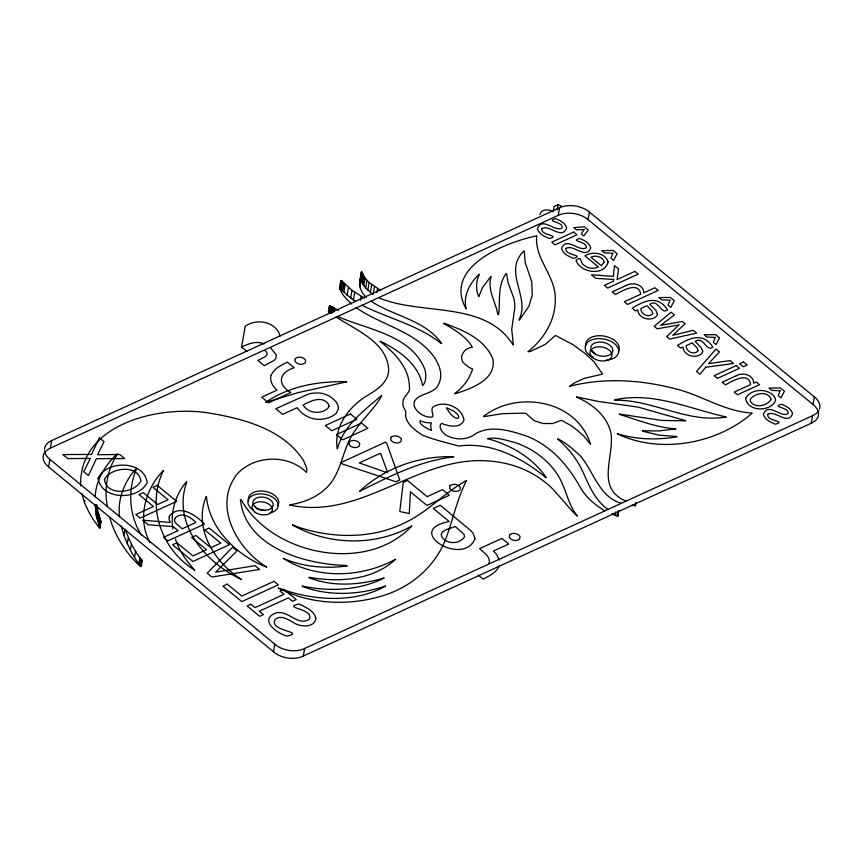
<?xml version="1.0" encoding="UTF-8"?>
<svg xmlns="http://www.w3.org/2000/svg" width="863" height="863" viewBox="0 0 863 863"><rect width="100%" height="100%" fill="white"/><g stroke="black" fill="none" stroke-linecap="round" stroke-linejoin="round"><path stroke-width="1.29" d="M466.139 308.706C462.87 295.815 469.86 282.859 479.202 274.261M366.473 297.347C361.424 293.053 358.21 286.095 360.13 279.493M360.971 276.699L361.489 271.823L359.666 282.039M466.398 480.918C456.484 500.141 452.644 521.813 444.618 541.824C433.582 567.595 410.669 586.937 384.111 595.308C350.335 606.02 311.705 604.898 279.882 588.728M617.347 433.83C660.012 454.305 717.131 443.97 752.212 413.15C749.818 412.697 744.208 412.525 741.09 411.662C718.469 407.325 698.566 394.618 676.29 389.008C641.792 379.903 604.726 377.336 569.925 386.225M328.415 311.672L329.99 313.01M329.472 305.61L331.964 307.584M441.716 343.496C424.941 319.86 393.798 316.311 370.95 301.144M411.78 526.031C366.592 574.478 272.072 555.168 241.079 499.623M95.21 497.196C95.685 480.421 105.092 465.297 116.947 454.024M385.502 586.15C353.981 603.636 313.334 600.594 279.86 588.598M381.834 395.61C374.822 408.275 363.474 418.016 355.48 430.098C342.363 447.066 342.579 470.961 327.67 486.721C317.66 497.11 303.819 502.622 289.774 504.823M498.609 314.585C500.421 300.907 497.174 286.084 505.858 274.002M539.914 214.574C540.928 208.922 549.095 209.019 553.032 211.629M265.88 402.212C289.029 386.214 318.781 380.939 346.613 381.78M487.487 438.598C496.43 436.818 507.315 440.508 516.106 442.946C533.054 448.911 548.458 460.076 558.048 475.427C566.063 488.178 567.649 504.068 577.315 515.923M489.073 563.604C491.036 556.862 483.83 552.525 479.558 548.663L501.878 538.436L508.706 544.046L493.388 551.069L496.549 554.316L499.299 560.055M818.782 410.54A20.82 12.988 10 0 1 812.568 415.664L811.231 423.237L303.323 656.031A20.432 12.751 10 0 1 273.485 651.738L48.576 466.926A21.025 13.118 10 0 1 50.345 448.145L51.672 440.572L559.591 207.778A20.96 13.074 10 0 1 589.429 212.071L814.338 396.883A20.82 12.988 10 0 1 819.494 408.911M48.576 466.926L49.914 459.353A21.025 13.118 10 0 1 44.509 450.82M99.547 528.08L92.891 519.041L88.296 510.885L84.509 502.935L84.93 500.529M96.678 504.672C100.065 515.74 95.933 529.558 95.653 504.758M95.62 510.691L96.462 505.88M96.203 514.51L97.26 508.501M96.926 518.404L97.918 512.201M97.044 518.587L98.015 512.449M97.443 519.418L98.339 512.827L97.271 518.836L99.849 528.124L100.993 521.425L98.501 513.399M97.627 520.087L98.684 514.068M97.821 520.864L98.878 514.855M98.08 521.824L99.137 515.804M98.447 523.054L99.504 517.034M98.867 524.337L99.925 518.318M99.277 525.481L100.335 519.461M100.647 522.093L99.601 528.113L100.874 520.993M141.154 566.365C133.226 557.574 128.339 546.139 123.873 535.287L124.941 529.278C129.396 540.119 134.294 551.554 142.212 560.357C140.691 560.874 142.945 567.735 140.205 566.344C126.03 553.151 115.081 536.182 109.666 517.52M127.271 543.809L128.328 537.789M130.389 549.904L131.446 543.895M134.585 557.099L135.642 551.09M138.835 563.873L139.903 557.865M139.267 564.478L140.324 558.458M139.752 565.06L140.809 559.041M140.302 565.621L141.37 559.602M140.658 566.495L141.51 561.684M140.788 566.516L141.629 561.705M140.96 566.538L141.974 560.141M247.045 351.543L241.564 347.045L245.221 326.343C256.559 317.886 276.16 321.683 280.13 335.987M328.479 311.91L329.537 305.578L338.674 310.4M328.609 312.093L329.644 305.61M328.76 312.223L329.839 305.718M328.814 312.255L329.957 305.793M331.824 306.829C332.557 316.548 327.077 312.967 330.259 306.02M329.526 312.277L330.583 306.268M329.882 312.503L330.939 306.484M330.335 312.719L331.273 306.656M330.507 312.762L331.435 306.71M330.712 312.827L331.629 306.753M331.565 313.237L332.622 307.217M332.708 312.525L333.55 307.713M273.485 651.738L274.822 644.165L49.914 459.353M333.927 311.888L334.564 308.285M339.946 289.105L341.349 280.475C336.3 290.238 345.416 297.951 351.597 304.035M340.054 289.396L341.468 280.518M355.448 301.349L347.12 295.146L340.378 288.361L341.662 280.637L351.996 290.389L364.283 298.037M341.058 289.094L342.417 281.435M342.223 290.54L343.571 282.87M342.978 291.414L344.326 283.754M343.841 292.255L345.189 284.596M347.12 295.146L348.469 287.476M350.648 298.059L351.996 290.389M353.399 300.076L354.747 292.406M360.162 279.461L361.608 271.78L365.092 278.091L369.148 282.589L380.745 290.378M359.623 284.359L360.303 280.529M372.104 293.711L365.621 288.048L361.931 282.773L360.486 279.612L361.705 271.823M360.756 280.065L362.104 272.395M359.893 286.71L360.346 284.164M361.025 280.626L362.384 272.956M361.284 281.252L362.633 273.582M361.931 282.773L363.28 275.103M362.751 284.272L364.11 276.613M360.529 300.248L361.209 296.419M363.744 285.75L365.092 278.091M365.621 288.048L366.969 280.389M303.323 656.031L304.661 648.458L812.568 415.664M367.8 290.259L369.148 282.589M370.335 292.428L371.694 284.758M373.14 294.456L374.488 286.796M376.829 292.503L377.509 288.663M553.237 211.543L554.132 206.473L558.081 204.671L561.975 206.408M557.185 209.731L558.081 204.671M50.345 448.145L558.253 215.351L559.591 207.778M811.231 423.237A20.82 12.988 10 0 0 813 404.456L588.091 219.655L589.429 212.071M617.811 515.934L615.276 514.477L615.729 511.921M617.336 515.61L618.016 511.77M618.167 511.856L617.379 516.193L611.511 513.949M618.534 510.669L617.8 516.139M617.66 516.182L618.631 510.734M617.843 516.106L618.76 510.896M631.457 505.448L635.362 505.729L635.772 502.87M635.373 505.729L635.88 502.935M813 404.456L814.338 396.883M186.84 481.802C171.564 523.647 205.599 562.849 241.478 579.44C214.563 562.503 193.01 528.534 206.192 496.646M518.911 319.99C530.918 297.12 502.449 271.899 523.863 251.047M359.677 491.176C384.423 468.188 418.631 455.869 452.363 456.678M446.57 408.113C457.271 426.948 467.315 415.254 446.721 407.983M479.073 275.146C475.869 281.618 475.826 289.99 478.631 296.505M569.688 386.193L574.629 382.762L584.521 378.318L602.579 374.111L594.143 361.877L585.049 353.463L572.892 344.585L555.481 335.427L545.2 344.423L530.551 351.392L528.21 351.737M337.39 448.76C343.647 425.168 364.035 410.723 381.37 395.61M117.346 454.197C107.325 469.537 103.97 488.598 107.379 506.57M478.879 296.484L482.536 287.498L490.777 276.635M499.375 565.729C496.505 572.557 489.332 575.923 483.107 579.095L478.221 575.082M465.427 481.101C444.326 492.838 427.455 512.234 405.211 522.568C372.633 539.084 333.291 538.512 299.105 527.455M483.42 416.462C517.509 389.731 577.077 400.227 590.475 444.186L583.949 436.311L577.574 430.529L571.457 425.826L561.533 420.303L552.611 423.56L542.795 423.496L533.917 420.529L526.182 413.604L524.467 413.15L502.59 413.647L483.658 416.656M465.459 481.047L466.193 480.799M528.102 351.575C544.24 338.781 555.999 319.547 555.233 298.404C555.643 275.804 534.229 258.706 536.732 235.966M384.024 578.081C359.763 590.378 329.191 592.007 302.33 585.988M519.386 320.044L528.933 306.236L532.277 294.919L531.759 281.759L525.254 262.74L524.24 251.111M454.564 393.55C463.129 387.681 469.461 378.868 472.644 368.997L469.245 367.487L463.334 362.773C458.415 355.847 464.974 347.865 472.352 347.239C466.57 336.678 454.186 329.526 443.776 323.474M411.619 526.02C375.642 546.678 328.026 545.362 292.546 524.995M675.794 428.889L658.868 430.917L642.374 430.81M505.923 273.927L506.732 274.132L507.897 282.082L513.819 298.199L514.747 303.129L514.79 308.21L511.716 329.45L513.399 344.769M614.639 399.893C653.011 391.122 691.349 409.494 726.268 416.948C687.487 423.765 652.849 399.289 614.801 400.27M346.635 381.856L298.555 392.525L266.041 402.287M453.679 456.883C420.4 460.637 389.472 476.29 359.849 491.284M186.548 481.694C175.394 494.423 170.335 512.342 172.816 529.073M100.906 522.104L100.993 521.425M136.462 468.339C124.585 481.047 117.325 499.019 119.536 516.71M420.195 420.961C418.188 424.1 428.07 429.256 431.317 430.238M676.862 436.84C657.638 439.99 637.509 439.774 618.685 434.143M306.43 472.115C308.264 468.911 304.402 463.895 303.69 460.853C283.668 429.353 243.549 418.652 209.019 413.064C160.745 404.941 78.716 422.913 80.669 485.815M422.892 385.34C426.311 381.931 426.182 374.52 425.028 369.806C411.662 335.319 368.738 329.849 338.641 316.948M241.564 347.045C248.415 343.722 256.613 340.454 264.035 343.981M685.513 420.81L661.813 420.443L619.397 414.067M385.362 586.063C358.76 595.146 328.382 596.344 302.158 586.322M347.012 565.945C325.61 568.868 303.107 566.991 283.161 558.318C316.365 579.526 361.629 577.93 395.632 559.192C373.194 580.465 338.188 582.611 309.062 577.271M383.959 577.962C359.871 585.233 332.072 587.11 308.835 577.574M454.909 393.841C470.378 388.814 496.171 380.259 493.01 359.58C485.513 339.256 462.902 329.893 443.97 323.269M142.136 560.529L141.057 560.216M452.568 456.71L453.625 456.57M536.581 235.858C505.578 242.384 442.795 266.775 465.998 308.738M676.775 436.462L658.857 435.135L642.45 431.101M557.908 438.933C566.689 443.064 574.003 449.99 580.961 456.613C593.96 472.417 599.407 497.056 621.328 503.312M618.34 434.165L617.487 433.722M576.646 396.937L598.404 401.446L638.005 407.088L685.632 420.626M675.718 428.792C656.171 427.595 637.563 419.85 619.256 414.348M441.284 343.582C418.501 325.178 387.962 318.361 361.91 305.168M328.479 311.597L329.191 312.039M346.958 565.621L345.556 565.394C305.491 564.37 245.707 547.671 240.399 499.796M420.346 420.95L425.88 422.503L431.381 422.935L430.637 426.3L431.435 430.13M206.43 496.635C209.493 529.138 236.829 555.211 266.322 567.12M513.086 344.876C484.79 300.184 422.18 315.826 379.396 298.037M487.573 438.706C510.518 444.877 532.698 457.595 546.225 477.53M633.334 504.65L635.481 505.524M298.889 527.336L292.622 524.877M306.085 472.072C288.166 454.175 254.585 454.984 237.293 473.895C212.222 505.308 236.818 548.911 266.559 566.98M278.792 588.544L278.727 588.512A1.758 1.1 10 0 1 278.318 588.188L278.242 588.091M278.285 587.962L278.997 588.555M380.335 341.219C398.415 350.076 418.76 364.089 422.492 385.297M604.941 510.82C595.341 505.254 586.549 497.778 580.767 488.199C568.437 465.783 550.799 445.168 526.247 435.998C509.709 430.4 488.566 423.981 472.978 435.502C465.632 439.903 456.171 439.817 448.48 436.344C444.197 435.211 436.905 426.991 441.597 423.323C448.35 426.3 460.626 428.911 463.97 420.087C462.385 407.832 445.664 400.518 434.855 405.988C428.469 407.703 435.017 415.88 432.072 416.969C422.018 418.706 406.063 404.704 418.663 397.045C425.243 392.848 435.168 392.438 438.533 384.251C443.636 374.704 439.116 363.787 433.215 355.804C413.852 330.529 380.572 325.071 355.826 307.379M625.891 501.22C595.33 487.671 614.37 457.433 611.004 433.485C607.358 415.912 592.266 403.916 576.603 397.099M577.12 515.998C570.335 509.85 564.941 502.298 558.641 495.664C541.888 474.79 515.729 462.816 489.278 461.047C418.415 454.801 361.705 520.767 289.817 505.028M336.128 316.915C355.847 330.356 388.167 342.309 388.63 370.712C387.908 382.805 377.012 389.731 367.627 395.319C349.364 406.279 333.528 426.516 337.26 448.76M613.345 513.258L615.276 514.477M545.815 477.606C522.061 457.606 490.443 441.586 458.706 446.074C446.441 442.579 434.046 439.882 422.234 435.006C415.125 430.324 405.761 423.852 405.534 414.467C407.336 410.486 401.748 407.207 402.989 402.945C402.201 396.182 410.961 393.582 409.396 386.646C409.051 367.282 394.315 352.611 380.044 341.295M608.318 509.634C596.57 501.748 590.519 488.706 584.834 476.247C578.976 461.748 569.569 449.213 557.735 439.105M590.324 349.127L595.492 354.218M270.777 348.069L276.279 354.801L275.826 358.49L274.294 360.259L264.272 365.707L257.886 360.454L265.524 356.548L267.012 354.639L266.894 352.665L265.178 350.626M136.764 468.415C127.325 489.612 128.954 515.405 141.543 535.287M150.086 542.719C136.839 519.041 145.146 488.825 163.517 470.378C145.923 505.847 161.284 549.979 194.801 570.206C186.44 561.144 179.191 550.993 175.448 539.073M341.414 281.726L341.176 280.551M84.509 502.935L81.985 493.798M121.208 525.858L123.873 535.287M497.865 314.564C495.783 301.921 487.045 290.065 491.079 276.796M339.871 288.803L339.828 288.22M95.135 504.931L95.232 507.164M44.488 449.051A21.025 13.118 10 0 1 51.672 440.572M304.661 648.458A20.432 12.751 10 0 1 274.822 644.165M558.253 215.351A20.96 13.074 10 0 1 588.091 219.655M265.286 510.54A15.307 9.547 10 0 1 256.322 508.49M248.684 501.144A15.307 9.547 10 0 1 264.434 491.252A15.307 9.547 10 0 1 277.929 505.351M253.614 510.195A15.307 9.547 10 0 1 252.632 495.524A15.307 9.547 10 0 1 275.459 499.44A15.307 9.547 10 0 1 269.828 512.978M585.761 345.998A16.947 10.572 10 0 1 604.165 336.106A16.947 10.572 10 0 1 618.372 351.597M592.698 357.336A16.947 10.572 10 0 1 590.519 340.367A16.947 10.572 10 0 1 616.603 345.772A16.947 10.572 10 0 1 606.387 360.162M590.777 347.875A11.111 6.936 10 0 1 606.613 343.388A11.111 6.936 10 0 1 608.717 355.351A11.111 6.936 10 0 1 591.101 349.731M745.654 398.393C747.412 411.716 770.195 412.147 775.384 400.95A11.802 7.368 10 0 0 773.787 395.977C766.689 387.886 750.713 388.717 745.654 398.393M98.134 478.156C101.047 500.152 138.414 500.874 147.163 482.449C144.186 460.508 106.85 459.752 98.134 478.156M608.113 261.888C604.715 276.3 580.626 273.258 576.063 260.41C582.298 254.736 579.72 263.452 584.132 265.286C588.102 268.63 593.809 269.202 598.447 266.969L584.941 255.869C592.45 251.057 605.006 252.686 608.113 261.888M410.475 491.888L409.289 513.604L399.774 511.511L403.258 482.341L407.401 480.454L427.153 496.678L442.492 489.645L449.332 495.254L427.023 505.481L410.475 491.888M541.932 228.598L541.856 229.763C541.942 235.696 560.788 235.297 549.451 238.566C544.715 236.591 538.652 234.11 537.455 228.512C542.396 216.192 554.672 232.341 562.029 228.037L562.158 226.915C561.878 221.435 545.384 221.575 555.621 218.609C560.011 220.518 565.394 222.945 566.657 228.026C562.029 240.346 549.3 224.056 541.932 228.598M566.052 248.415L565.966 249.58C566.063 255.513 584.909 255.114 573.561 258.382C568.836 256.408 562.773 253.927 561.576 248.328C566.516 236.009 578.793 252.158 586.139 247.854L586.268 246.732C585.999 241.252 569.504 241.392 579.742 238.415C584.132 240.335 589.505 242.762 590.767 247.832C586.139 260.151 573.41 243.873 566.052 248.415M767.865 414.251L767.779 415.416C767.876 421.338 786.722 420.95 775.373 424.218C770.648 422.244 764.586 419.763 763.388 414.164C768.329 401.845 780.605 417.994 787.962 413.69L788.081 412.568C787.811 407.088 771.317 407.228 781.554 404.251C785.945 406.171 791.317 408.587 792.579 413.668C787.962 425.988 775.222 409.709 767.865 414.251M613.658 279.472L613.539 281.176L604.37 285.383L607.649 288.08L638.21 274.067L634.92 271.381L617.034 279.58L618.588 268.986L614.51 265.631L613.345 276.419L591.489 274.801L595.804 278.339L613.658 279.472M169.256 516.527L169.04 519.364L170.184 522.417L142.729 520.206L148.328 524.812L173.15 526.613L178.069 530.659L163.549 537.315L167.864 540.864L204.402 524.121C196.484 515.384 178.749 503.205 169.256 516.527M104.423 479.45C106.289 496.268 134.197 493.712 140.896 481.166C139.019 464.37 111.068 466.861 104.423 479.45M271.025 375.47C269.504 381.09 272.902 386.57 277.023 390.141L261.705 397.163L268.533 402.773L290.842 392.546C276.786 384.456 278.868 372.579 294.132 367.724L287.303 362.115C281.068 365.276 273.905 368.641 271.025 375.47M770.939 398.965L770.799 400.011C766.42 406.041 755.082 408.533 750.411 401.424L750.303 399.332C754.65 393.021 767.509 390.54 770.939 398.965M315.804 618.652C314.251 628.145 300.4 626.97 294.11 622.957C288.533 620.001 280.853 614.143 274.952 619.688L274.369 621.705C273.01 631.425 305.157 631.921 287.109 636.053C278.911 634.305 260.195 621.867 273.237 614.132C286.149 606.7 297.379 627.433 309.321 619.224L309.763 617.239C310.842 608.318 282.212 607.93 298.943 603.971C305.383 607.153 314.52 610.594 315.804 618.652M657.412 314.024L657.077 315.588C651.813 322.233 638.048 318.781 637.779 309.849L635.448 310.917L632.18 308.231C644.985 300.227 657.994 295.017 667.574 309.839C660.961 315.34 658.253 298.145 649.882 304.305L655.848 310.4L657.412 314.024M702.698 351.23L702.363 352.794C697.099 359.44 683.323 355.988 683.065 347.055L680.724 348.123L677.466 345.448C690.271 337.444 703.269 332.223 712.849 347.045C706.236 352.557 703.539 335.351 695.157 341.511L701.123 347.606L702.698 351.23M474.974 538.663C463.658 567.703 402.19 530.227 449.245 521.565L433.291 508.458L440.281 505.254L471.036 530.831L473.302 533.614L474.974 538.663M338.425 408.706L336.365 413.107L334.283 414.93A31.025 19.353 10 0 1 323.42 419.04C313.334 420.766 302.999 416.031 297.152 407.714L282.643 414.369L275.815 408.749L308.479 394.057L312.266 393.14L319.742 392.989A17.055 10.636 10 0 1 329.677 396.365C333.841 399.191 338.738 403.15 338.425 408.706M612.762 253.237L610.939 258.177L613.647 260.399L617.11 253.722L613.151 250.464L601.727 250.604L604.499 252.891L612.762 253.237M669.925 300.205L668.102 305.146L670.81 307.368L674.273 300.691L670.314 297.433L658.89 297.584L661.662 299.86L669.925 300.205M715.2 337.411L713.388 342.363L716.085 344.585L719.548 337.897L715.589 334.65L704.176 334.79L706.948 337.066L715.2 337.411M780.076 390.723L778.264 395.664L780.961 397.886L784.424 391.209L780.465 387.951L769.041 388.102L771.824 390.378L780.076 390.723M604.024 262.352L601.274 265.675L590.961 257.196C595.308 255.027 600.95 256.257 603.647 260.389L604.024 262.352M295.308 358.587L294.952 361.284C297.099 364.466 302.244 365.427 305.222 362.892L305.653 360.216C303.496 357.023 298.296 356.052 295.308 358.587M349.386 441.867L349.03 444.564C351.176 447.746 356.322 448.695 359.299 446.171L359.731 443.485C357.573 440.292 352.374 439.332 349.386 441.867M391.047 437.271L390.691 439.968C392.838 443.151 397.983 444.1 400.961 441.576L401.392 438.889C399.235 435.696 394.035 434.736 391.047 437.271M450.001 485.707L449.645 488.404C451.791 491.586 456.937 492.546 459.914 490.011L460.346 487.336C458.188 484.143 452.989 483.172 450.001 485.707M509.699 534.769L509.343 537.466C511.489 540.648 516.635 541.597 519.612 539.073L520.044 536.387C517.886 533.194 512.687 532.234 509.699 534.769M652.655 313.28L652.18 314.315C647.897 318.026 640.583 313.927 640.842 308.447L646.937 305.653L651.878 310.874L652.655 313.28M697.93 350.486L697.455 351.532C693.172 355.232 685.858 351.133 686.128 345.653L692.212 342.859L697.153 348.08L697.93 350.486M99.374 437.821L91.532 454.423L62.816 454.542L67.767 458.609L90.313 458.415L83.733 471.727L88.393 475.556L96.365 458.706L124.628 458.566L119.698 454.51L97.584 454.715L104.067 441.673L99.374 437.821M175.426 517.735L174.358 520.001L175.362 522.773L182.125 528.803L195.912 522.482C190.766 517.282 182.125 511.435 175.426 517.735M328.976 406.397L327.713 408.501C320.13 414.639 308.469 413.453 303.021 405.027C310.453 401.036 322.147 395.211 328.436 404.197L328.976 406.397M442.654 531.813L441.198 534.132L441.759 536.721C446.743 544.661 459.612 544.424 464.607 536.797L464.046 534.38L455.308 526.549L446.042 529.709L442.654 531.813M584.068 229.482L581.317 233.83L583.873 235.944L588.286 230.033L584.327 226.775L573.841 227.692L576.484 229.86L584.068 229.482M705.654 367.25L699.99 374.315L696.484 371.435L716.031 349.051L719.451 351.867L708.512 363.668L730.076 360.594L733.615 363.506L705.654 367.25M232.568 547.261L207.196 573.183L211.867 577.013L259.558 569.44L254.941 565.643L215.631 572.169L236.98 550.885L232.568 547.261M678.879 324.963L666.7 336.602L669.71 339.073L696.635 333.129L693.216 330.313L672.795 335.276L685.157 323.69L682.45 321.468L660.724 325.351L674.467 314.898L671.166 312.19L654.165 326.3L657.207 328.792L678.879 324.963M573.679 232.082L551.748 242.136L555.028 244.833L576.959 234.779L573.679 232.082M157.26 485.384L152.945 487.358L168.058 499.774L157.746 504.499L143.269 492.6L138.954 494.585L153.431 506.484L135.836 514.542L140.151 518.091L176.688 501.349L157.26 485.384M626.495 285.34L612.255 291.867L615.535 294.553C621.64 291.122 638.879 280.734 640.67 294.251L624.294 301.759L627.574 304.456L658.135 290.443L654.855 287.746L643.798 292.816C643.69 284.488 632.752 281.759 626.495 285.34M350.454 414.003L325.319 425.524L331.705 430.777L356.84 419.256L350.454 414.003M361.489 423.075L336.343 434.596L342.73 439.839L367.865 428.318L361.489 423.075M385.373 442.201L340.669 462.697L342.136 463.895L395.826 481.748L399.709 479.968L386.84 443.409L385.373 442.201M176.937 542.784L172.622 544.769L192.913 561.446L229.45 544.704L209.159 528.027L204.833 530.001L220.82 543.129L210.809 547.725L195.912 535.481L191.597 537.466L206.484 549.699L192.913 555.923L176.937 542.784M380.022 453.409L359.278 462.913L387.045 472.665L387.541 472.439L380.961 454.186L380.022 453.409M227.282 584.154L222.956 586.139L241.78 601.597L278.318 584.855L273.992 581.306L241.78 596.074L227.282 584.154M743.442 361.975L739.613 363.733L743.345 366.797L747.175 365.049L743.442 361.975M736.161 365.599L714.23 375.653L717.509 378.35L739.44 368.296L736.161 365.599M736.419 375.664L722.18 382.19L725.459 384.887C731.565 381.446 748.804 371.068 750.605 384.574L734.219 392.082L737.498 394.779L759.44 384.725L756.161 382.029L753.723 383.15C753.626 374.812 742.687 372.082 736.419 375.664M250.831 604.262L247.098 605.966L259.698 616.322L263.431 614.618L259.288 611.209L288.361 597.886L292.503 601.284L296.236 599.58L283.636 589.224L279.903 590.928L284.046 594.337L254.973 607.66L250.831 604.262M255.416 507.131A10.28 6.419 10 0 0 272.697 506.71A10.28 6.419 10 0 0 260.982 497.077A10.28 6.419 10 0 0 255.416 507.131M254.585 511.845A10.28 6.419 10 0 0 271.867 511.425A10.28 6.419 10 0 0 260.151 501.791A10.28 6.419 10 0 0 254.585 511.845M593.032 357.897A11.111 6.936 10 0 0 611.543 356.937A11.111 6.936 10 0 0 598.286 346.807A11.111 6.936 10 0 0 593.032 357.897"/></g></svg>
